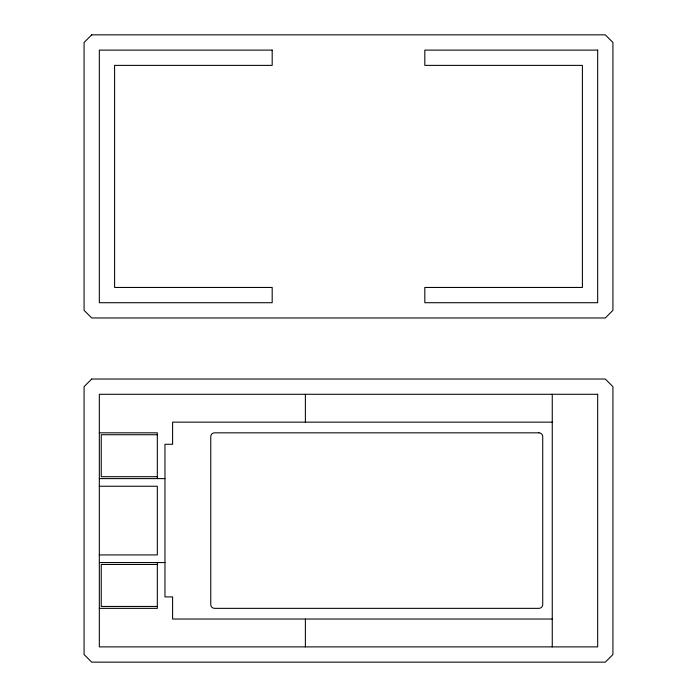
<?xml version="1.0" encoding="UTF-8"?>
<svg xmlns="http://www.w3.org/2000/svg" width="697" height="697" viewBox="0 0 697 697"><rect width="100%" height="100%" fill="white"/><g stroke="black" fill="none" stroke-linecap="round" stroke-linejoin="round"><path stroke-width="1.05" d="M552.259 422.147L172.595 422.147L172.595 444.277L164.962 444.277L164.962 596.902L172.595 596.902L172.595 619.032L552.259 619.032M99.331 432.828L157.33 432.828L157.33 478.612M157.33 434.736L101.239 434.736L101.239 476.704L157.33 476.704M99.331 478.612L164.962 478.612M99.235 486.245L157.33 486.245L157.33 554.925L99.235 554.925M99.331 562.557L164.962 562.557M157.33 564.465L101.239 564.465L101.239 606.442L157.33 606.442M99.331 608.35L157.33 608.35L157.33 562.557M552.259 394.284L552.259 646.886M305.382 394.284L305.382 422.147M305.382 619.032L305.382 646.886M91.708 34.85L84.076 42.482L84.076 310.339L91.708 317.971L605.292 317.971L612.924 310.339L612.924 42.482L605.292 34.85L91.708 34.85M91.708 379.029L84.076 386.661L84.076 654.518L91.708 662.15L605.292 662.15L612.924 654.518L612.924 386.661L605.292 379.029L91.708 379.029M272.187 50.114L99.331 50.114L99.331 302.716L272.187 302.716L272.187 287.452L114.596 287.452L114.596 65.379L272.187 65.379L272.187 50.114M597.669 50.114L424.813 50.114L424.813 65.379L582.404 65.379L582.404 287.452L424.813 287.452L424.813 302.716L597.669 302.716L597.669 50.114M597.669 394.284L99.331 394.284L99.331 646.886L597.669 646.886L597.669 394.284M538.903 432.828L214.571 432.828A3.816 3.816 0 0 0 210.755 436.644L210.755 604.534A3.816 3.816 0 0 0 214.571 608.35L538.903 608.35A3.816 3.816 0 0 0 542.719 604.534L542.719 436.644A3.816 3.816 0 0 0 538.903 432.828"/></g></svg>
